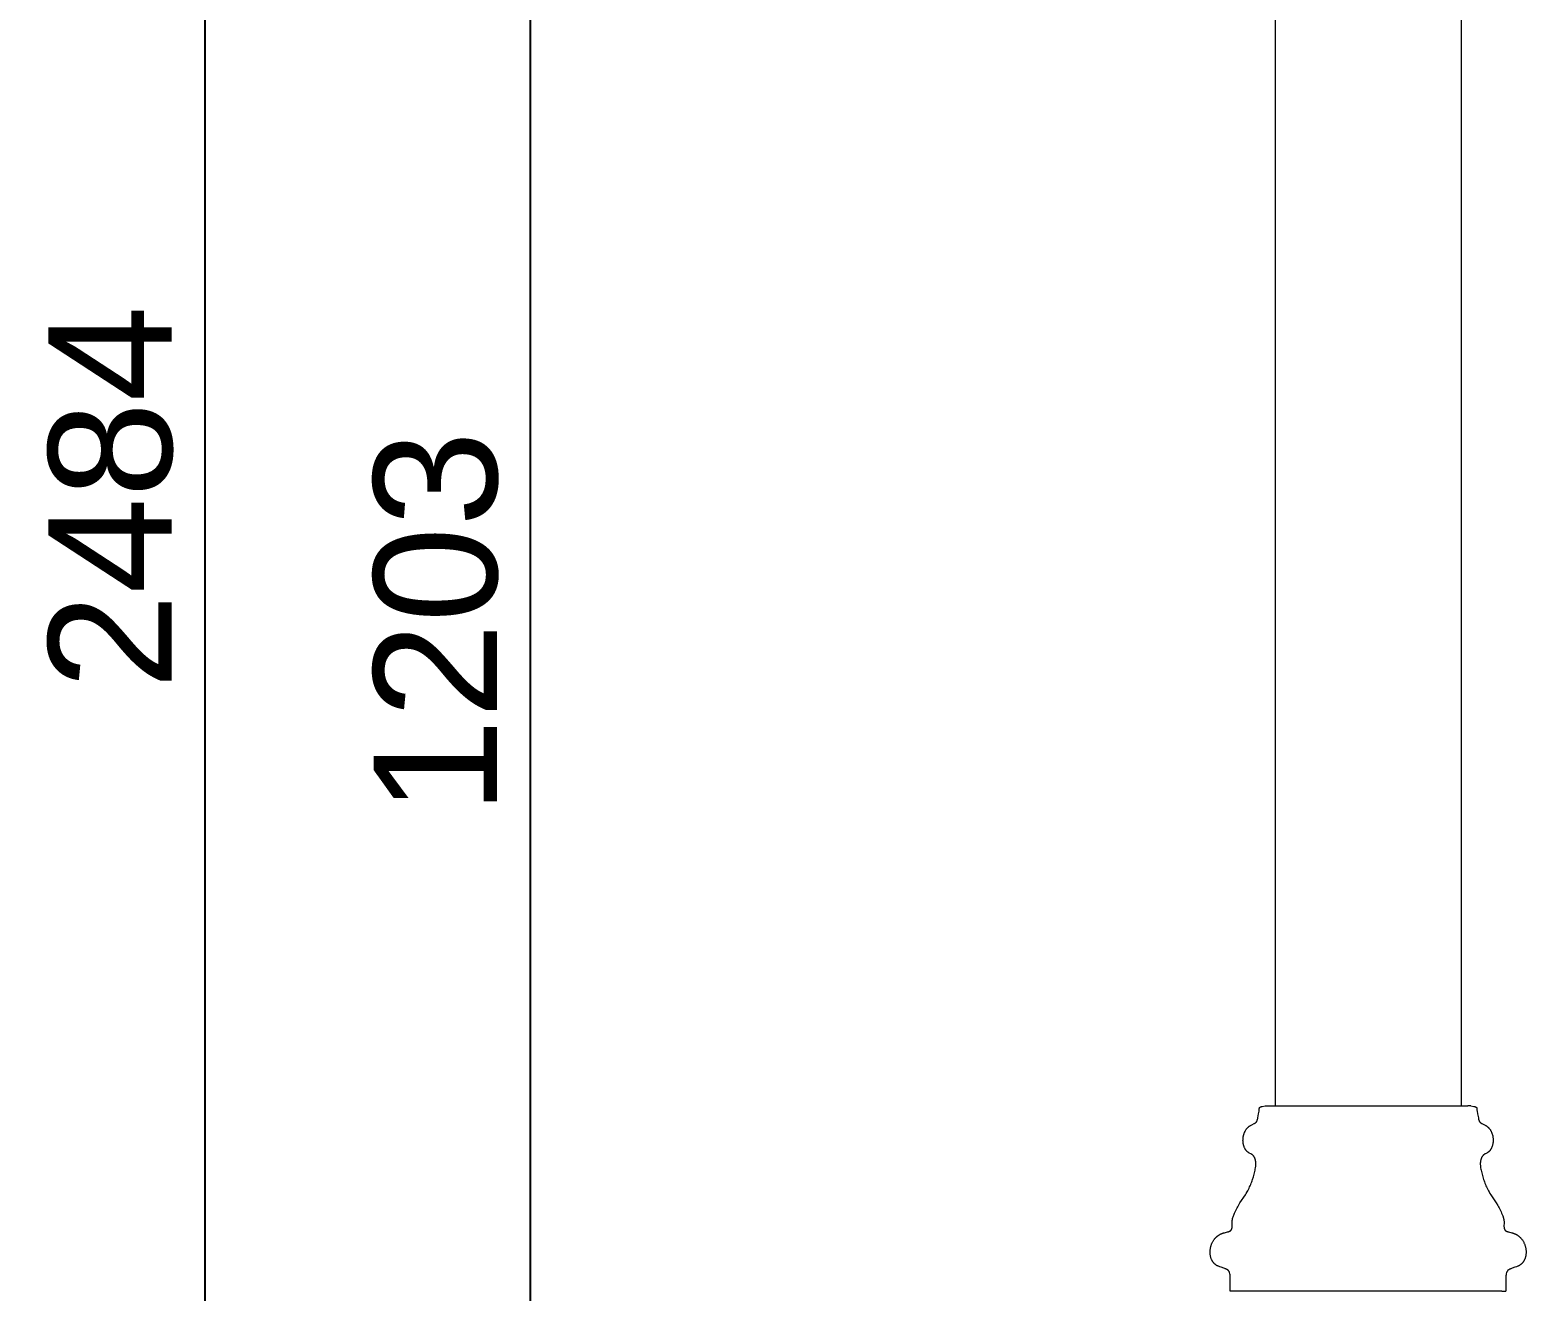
# Model space of a CAD drawing. Header units: millimetres. Extents: x -124 to 15640, y 659 to 4121.
# Drawn here: x 11228.4 to 11713, y 2621.6 to 3030.1 of the extents above; entities that cross this region are included whole.
import ezdxf

# ---------------------------------------------------------------- set-up
doc = ezdxf.new("R2010")
doc.units = ezdxf.units.MM
doc.layers.add('ZANO_R', color=7, linetype='Continuous', lineweight=0)
doc.styles.add('Arial', font='arial.ttf')
doc.styles.get("Standard").update_dxf_attribs({"font": 'ARIALUNI.TTF'})
doc.dimstyles.new('pl i ang', dxfattribs={"dimtxt": 50, "dimasz": 50, "dimexe": 1.25, "dimexo": 0.625, "dimgap": 10, "dimtad": 1, "dimtoh": 1, "dimtxsty": 'Standard', "dimcen": 2.5, "dimclrd": 1, "dimclre": 1, "dimclrt": 1, "dimadec": 0, "dimazin": 0, "dimtfac": 1, "dimtmove": 0, "dimatfit": 3, "dimfxl": 1, "dimarcsym": 1})

# ---------------------------------------------------------------- blocks, each defined once
blk = doc.blocks.new('*D486')
at = {"layer": 'ZANO_R', "color": 1, "lineweight": -2}
for p, q in [((11648.34, 4120.6), (11275.05, 4120.6)), ((11285.05, 4080.6), (11285.05, 1676.6)), ((11613.8, 1636.6), (11275.05, 1636.6))]:
    blk.add_line(p, q, dxfattribs=at)
at = {"layer": 'ZANO_R', "color": 1}
for points in [[(11291.72, 4080.6), (11278.38, 4080.6), (11285.05, 4120.6)], [(11278.38, 1676.6), (11291.72, 1676.6), (11285.05, 1636.6)]]:
    blk.add_solid(points, dxfattribs=at)
at = {"layer": 'ZANO_R', "color": 1, "insert": (11254.63, 2878.6), "char_height": 40, "attachment_point": 5, "rotation": 90, "style": 'Arial'}
blk.add_mtext('2484', dxfattribs=at)
blk = doc.blocks.new('*D492')
at = {"layer": 'ZANO_R', "color": 1, "lineweight": -2}
for p, q in [((11451.85, 3439.6), (11380.41, 3439.6)), ((11390.41, 3399.6), (11390.41, 2276.6)), ((11605.4, 2236.6), (11380.41, 2236.6))]:
    blk.add_line(p, q, dxfattribs=at)
at = {"layer": 'ZANO_R', "color": 1}
for points in [[(11397.07, 3399.6), (11383.74, 3399.6), (11390.41, 3439.6)], [(11383.74, 2276.6), (11397.07, 2276.6), (11390.41, 2236.6)]]:
    blk.add_solid(points, dxfattribs=at)
at = {"layer": 'ZANO_R', "color": 1, "insert": (11359.97, 2838.1), "char_height": 40, "attachment_point": 5, "rotation": 90, "style": 'Arial'}
blk.add_mtext('1203', dxfattribs=at)

msp = doc.modelspace()

# ---------------------------------------------------------------- linework, layer by layer
at = {"layer": 'ZANO_R'}
for p, q in [((11631.7, 3378.6), (11631.7, 2681.6)), ((11692, 3378.6), (11692, 2681.6)), ((11626.55, 2680.02), (11626.57, 2680.2)), ((11626.57, 2680.2), (11626.59, 2680.41)), ((11626.59, 2680.41), (11626.62, 2680.74)), ((11626.62, 2680.74), (11626.63, 2680.79)), ((11626.63, 2680.82), (11626.64, 2680.85)), ((11626.63, 2680.79), (11626.63, 2680.82)), ((11626.64, 2680.87), (11626.65, 2680.89)), ((11626.64, 2680.86), (11626.64, 2680.87)), ((11626.64, 2680.85), (11626.64, 2680.86)), ((11626.65, 2680.91), (11626.66, 2680.93)), ((11626.65, 2680.9), (11626.65, 2680.91)), ((11626.65, 2680.89), (11626.65, 2680.9)), ((11626.66, 2680.94), (11626.67, 2680.95)), ((11626.66, 2680.93), (11626.66, 2680.94)), ((11626.67, 2680.97), (11626.68, 2680.98)), ((11626.67, 2680.95), (11626.67, 2680.97)), ((11626.68, 2680.99), (11626.69, 2681.01)), ((11626.68, 2680.98), (11626.68, 2680.99)), ((11626.69, 2681.01), (11626.7, 2681.02)), ((11626.7, 2681.03), (11626.71, 2681.04)), ((11626.7, 2681.02), (11626.7, 2681.03)), ((11626.7, 2681.02), (11626.7, 2681.02)), ((11626.71, 2681.04), (11626.72, 2681.05)), ((11626.71, 2681.04), (11626.71, 2681.04)), ((11626.72, 2681.05), (11626.73, 2681.06)), ((11626.72, 2681.05), (11626.72, 2681.05)), ((11626.73, 2681.06), (11626.73, 2681.07)), ((11626.73, 2681.07), (11626.74, 2681.07)), ((11626.74, 2681.07), (11626.74, 2681.08)), ((11626.74, 2681.08), (11626.75, 2681.08)), ((11626.75, 2681.09), (11626.76, 2681.1)), ((11626.75, 2681.08), (11626.75, 2681.09)), ((11626.76, 2681.1), (11626.77, 2681.11)), ((11626.76, 2681.1), (11626.76, 2681.1)), ((11626.77, 2681.11), (11626.78, 2681.12)), ((11626.78, 2681.12), (11626.79, 2681.13)), ((11626.79, 2681.13), (11626.8, 2681.13)), ((11626.8, 2681.13), (11626.81, 2681.14)), ((11626.81, 2681.14), (11626.82, 2681.15)), ((11626.82, 2681.15), (11626.83, 2681.16)), ((11626.83, 2681.16), (11626.84, 2681.16)), ((11626.84, 2681.16), (11626.85, 2681.17)), ((11626.85, 2681.17), (11626.86, 2681.18)), ((11626.86, 2681.18), (11626.88, 2681.19)), ((11626.88, 2681.19), (11626.91, 2681.2)), ((11626.91, 2681.2), (11626.93, 2681.22)), ((11626.93, 2681.22), (11626.96, 2681.23)), ((11626.96, 2681.23), (11626.98, 2681.24)), ((11626.98, 2681.24), (11627.01, 2681.25)), ((11627.01, 2681.25), (11627.04, 2681.26)), ((11627.04, 2681.26), (11627.1, 2681.29)), ((11627.1, 2681.29), (11627.15, 2681.31)), ((11627.15, 2681.31), (11627.21, 2681.32)), ((11627.21, 2681.32), (11627.27, 2681.34)), ((11627.27, 2681.34), (11627.38, 2681.37)), ((11627.38, 2681.37), (11627.58, 2681.42)), ((11627.58, 2681.42), (11628.52, 2681.6)), ((11628.52, 2681.6), (11628.52, 2681.6)), ((11628.52, 2681.6), (11628.52, 2681.6)), ((11628.52, 2681.6), (11628.53, 2681.6)), ((11628.53, 2681.6), (11628.59, 2681.6)), ((11628.59, 2681.6), (11628.83, 2681.6)), ((11628.83, 2681.6), (11629.99, 2681.6)), ((11629.99, 2681.6), (11635.69, 2681.6)), ((11635.69, 2681.6), (11660.72, 2681.6)), ((11660.72, 2681.6), (11694.19, 2681.6)), ((11694.92, 2681.6), (11694.19, 2681.6)), ((11695.12, 2681.6), (11694.92, 2681.6)), ((11695.17, 2681.6), (11695.12, 2681.6)), ((11695.17, 2681.6), (11695.18, 2681.6)), ((11695.18, 2681.6), (11695.17, 2681.6)), ((11695.17, 2681.6), (11695.17, 2681.6)), ((11695.18, 2681.6), (11696.12, 2681.42)), ((11695.18, 2681.6), (11695.18, 2681.6)), ((11695.18, 2681.6), (11695.18, 2681.6)), ((11695.18, 2681.6), (11695.18, 2681.6)), ((11696.12, 2681.42), (11696.31, 2681.37)), ((11696.31, 2681.37), (11696.43, 2681.34)), ((11696.43, 2681.34), (11696.49, 2681.32)), ((11696.49, 2681.32), (11696.54, 2681.31)), ((11696.54, 2681.31), (11696.6, 2681.29)), ((11696.6, 2681.29), (11696.66, 2681.26)), ((11696.66, 2681.26), (11696.69, 2681.25)), ((11696.69, 2681.25), (11696.71, 2681.24)), ((11696.71, 2681.24), (11696.74, 2681.23)), ((11696.74, 2681.23), (11696.77, 2681.22)), ((11696.77, 2681.22), (11696.79, 2681.2)), ((11696.79, 2681.2), (11696.82, 2681.19)), ((11696.82, 2681.19), (11696.84, 2681.18)), ((11696.84, 2681.18), (11696.85, 2681.17)), ((11696.85, 2681.17), (11696.86, 2681.16)), ((11696.86, 2681.16), (11696.87, 2681.16)), ((11696.87, 2681.16), (11696.88, 2681.15)), ((11696.88, 2681.15), (11696.89, 2681.14)), ((11696.89, 2681.14), (11696.9, 2681.13)), ((11696.9, 2681.13), (11696.91, 2681.13)), ((11696.91, 2681.13), (11696.92, 2681.12)), ((11696.92, 2681.12), (11696.93, 2681.11)), ((11696.93, 2681.11), (11696.94, 2681.1)), ((11696.94, 2681.1), (11696.94, 2681.1)), ((11696.94, 2681.1), (11696.95, 2681.09)), ((11696.95, 2681.09), (11696.95, 2681.08)), ((11696.95, 2681.08), (11696.96, 2681.08)), ((11696.96, 2681.08), (11696.96, 2681.07)), ((11696.96, 2681.07), (11696.97, 2681.07)), ((11696.97, 2681.07), (11696.97, 2681.06)), ((11696.97, 2681.06), (11696.98, 2681.05)), ((11696.98, 2681.05), (11696.98, 2681.05)), ((11696.98, 2681.05), (11696.99, 2681.04)), ((11696.99, 2681.04), (11696.99, 2681.04)), ((11696.99, 2681.04), (11696.99, 2681.03)), ((11696.99, 2681.03), (11697, 2681.02)), ((11697, 2681.02), (11697, 2681.02)), ((11697, 2681.02), (11697.01, 2681.01)), ((11697.01, 2681.01), (11697.01, 2680.99)), ((11697.01, 2680.99), (11697.02, 2680.98)), ((11697.02, 2680.98), (11697.03, 2680.97)), ((11697.03, 2680.97), (11697.03, 2680.95)), ((11697.03, 2680.95), (11697.04, 2680.94)), ((11697.04, 2680.94), (11697.04, 2680.93)), ((11697.04, 2680.93), (11697.05, 2680.91)), ((11697.05, 2680.91), (11697.05, 2680.9)), ((11697.05, 2680.9), (11697.05, 2680.89)), ((11697.05, 2680.89), (11697.06, 2680.87)), ((11697.06, 2680.87), (11697.06, 2680.86)), ((11697.06, 2680.86), (11697.06, 2680.85)), ((11697.06, 2680.85), (11697.07, 2680.82)), ((11697.07, 2680.82), (11697.07, 2680.79)), ((11697.07, 2680.79), (11697.08, 2680.74)), ((11697.08, 2680.74), (11697.1, 2680.41)), ((11697.1, 2680.41), (11697.13, 2680.2)), ((11697.13, 2680.2), (11697.15, 2680.02)), ((11623.79, 2675.25), (11623.97, 2675.36)), ((11623.97, 2675.36), (11624.16, 2675.45)), ((11624.16, 2675.45), (11625, 2675.87)), ((11625, 2675.87), (11625.08, 2675.92)), ((11625.08, 2675.92), (11625.16, 2675.96)), ((11625.16, 2675.96), (11625.24, 2676.01)), ((11625.24, 2676.01), (11625.31, 2676.05)), ((11625.31, 2676.05), (11625.35, 2676.08)), ((11625.35, 2676.08), (11625.39, 2676.11)), ((11625.39, 2676.11), (11625.43, 2676.14)), ((11625.43, 2676.14), (11625.47, 2676.17)), ((11625.47, 2676.17), (11625.5, 2676.2)), ((11625.5, 2676.2), (11625.54, 2676.23)), ((11625.54, 2676.23), (11625.57, 2676.26)), ((11625.57, 2676.26), (11625.6, 2676.29)), ((11625.6, 2676.29), (11625.62, 2676.31)), ((11625.62, 2676.31), (11625.63, 2676.33)), ((11625.63, 2676.33), (11625.65, 2676.35)), ((11625.65, 2676.35), (11625.66, 2676.36)), ((11625.66, 2676.36), (11625.68, 2676.38)), ((11625.68, 2676.38), (11625.69, 2676.4)), ((11625.69, 2676.4), (11625.7, 2676.42)), ((11625.7, 2676.42), (11625.72, 2676.44)), ((11625.72, 2676.44), (11625.73, 2676.46)), ((11625.73, 2676.46), (11625.74, 2676.48)), ((11625.74, 2676.48), (11625.77, 2676.52)), ((11625.77, 2676.52), (11625.79, 2676.56)), ((11625.79, 2676.56), (11625.82, 2676.6)), ((11625.82, 2676.6), (11625.83, 2676.64)), ((11625.83, 2676.64), (11625.85, 2676.68)), ((11625.85, 2676.68), (11625.87, 2676.71)), ((11625.87, 2676.71), (11625.89, 2676.75)), ((11625.89, 2676.75), (11625.9, 2676.79)), ((11625.9, 2676.79), (11625.92, 2676.83)), ((11625.92, 2676.83), (11625.95, 2676.92)), ((11625.95, 2676.92), (11625.97, 2677.01)), ((11625.97, 2677.01), (11626, 2677.1)), ((11626, 2677.1), (11626.02, 2677.19)), ((11626.02, 2677.19), (11626.05, 2677.28)), ((11626.05, 2677.28), (11626.09, 2677.47)), ((11626.09, 2677.47), (11626.13, 2677.66)), ((11626.13, 2677.66), (11626.35, 2679)), ((11626.35, 2679), (11626.52, 2679.87)), ((11626.52, 2679.87), (11626.55, 2680.02)), ((11697.15, 2680.02), (11697.18, 2679.87)), ((11697.18, 2679.87), (11697.34, 2679)), ((11697.34, 2679), (11697.57, 2677.66)), ((11697.57, 2677.66), (11697.61, 2677.47)), ((11697.61, 2677.47), (11697.65, 2677.28)), ((11697.65, 2677.28), (11697.67, 2677.19)), ((11697.67, 2677.19), (11697.7, 2677.1)), ((11697.7, 2677.1), (11697.72, 2677.01)), ((11697.72, 2677.01), (11697.75, 2676.92)), ((11697.75, 2676.92), (11697.78, 2676.83)), ((11697.78, 2676.83), (11697.8, 2676.79)), ((11697.8, 2676.79), (11697.81, 2676.75)), ((11697.81, 2676.75), (11697.83, 2676.71)), ((11697.83, 2676.71), (11697.85, 2676.68)), ((11697.85, 2676.68), (11697.86, 2676.64)), ((11697.86, 2676.64), (11697.88, 2676.6)), ((11697.88, 2676.6), (11697.9, 2676.56)), ((11697.9, 2676.56), (11697.93, 2676.52)), ((11697.93, 2676.52), (11697.95, 2676.48)), ((11697.95, 2676.48), (11697.97, 2676.46)), ((11697.97, 2676.46), (11697.98, 2676.44)), ((11697.98, 2676.44), (11697.99, 2676.42)), ((11697.99, 2676.42), (11698.01, 2676.4)), ((11698.01, 2676.4), (11698.02, 2676.38)), ((11698.02, 2676.38), (11698.04, 2676.36)), ((11698.04, 2676.36), (11698.05, 2676.35)), ((11698.05, 2676.35), (11698.07, 2676.33)), ((11698.07, 2676.33), (11698.08, 2676.31)), ((11698.08, 2676.31), (11698.1, 2676.29)), ((11698.1, 2676.29), (11698.13, 2676.26)), ((11698.13, 2676.26), (11698.16, 2676.23)), ((11698.16, 2676.23), (11698.2, 2676.2)), ((11698.2, 2676.2), (11698.23, 2676.17)), ((11698.23, 2676.17), (11698.27, 2676.14)), ((11698.27, 2676.14), (11698.31, 2676.11)), ((11698.31, 2676.11), (11698.35, 2676.08)), ((11698.35, 2676.08), (11698.39, 2676.05)), ((11698.39, 2676.05), (11698.46, 2676.01)), ((11698.46, 2676.01), (11698.54, 2675.96)), ((11698.54, 2675.96), (11698.62, 2675.92)), ((11698.62, 2675.92), (11698.7, 2675.87)), ((11698.7, 2675.87), (11699.54, 2675.45)), ((11699.54, 2675.45), (11699.73, 2675.36)), ((11699.73, 2675.36), (11699.91, 2675.25)), ((11621.33, 2670.53), (11621.34, 2670.69)), ((11621.33, 2670.38), (11621.33, 2670.53)), ((11621.34, 2670.85), (11621.35, 2671)), ((11621.34, 2670.69), (11621.34, 2670.85)), ((11621.35, 2671), (11621.37, 2671.16)), ((11621.37, 2671.16), (11621.39, 2671.32)), ((11621.39, 2671.32), (11621.41, 2671.47)), ((11621.41, 2671.47), (11621.43, 2671.63)), ((11621.43, 2671.63), (11621.46, 2671.78)), ((11621.46, 2671.78), (11621.49, 2671.94)), ((11621.49, 2671.94), (11621.53, 2672.09)), ((11621.53, 2672.09), (11621.57, 2672.24)), ((11621.57, 2672.24), (11621.61, 2672.39)), ((11621.61, 2672.39), (11621.66, 2672.54)), ((11621.66, 2672.54), (11621.71, 2672.69)), ((11621.71, 2672.69), (11621.76, 2672.83)), ((11621.76, 2672.83), (11621.82, 2672.98)), ((11621.82, 2672.98), (11621.88, 2673.12)), ((11621.88, 2673.12), (11621.94, 2673.26)), ((11621.94, 2673.26), (11622.01, 2673.39)), ((11622.01, 2673.39), (11622.09, 2673.53)), ((11622.09, 2673.53), (11622.16, 2673.66)), ((11622.16, 2673.66), (11622.24, 2673.79)), ((11622.24, 2673.79), (11622.32, 2673.91)), ((11622.32, 2673.91), (11622.41, 2674.04)), ((11622.41, 2674.04), (11622.5, 2674.16)), ((11622.5, 2674.16), (11622.6, 2674.27)), ((11622.6, 2674.27), (11622.69, 2674.39)), ((11622.69, 2674.39), (11622.74, 2674.44)), ((11622.74, 2674.44), (11622.8, 2674.5)), ((11622.8, 2674.5), (11622.85, 2674.55)), ((11622.85, 2674.55), (11622.9, 2674.6)), ((11622.9, 2674.6), (11622.96, 2674.65)), ((11622.96, 2674.65), (11623.01, 2674.7)), ((11623.01, 2674.7), (11623.07, 2674.75)), ((11623.07, 2674.75), (11623.12, 2674.8)), ((11623.12, 2674.8), (11623.18, 2674.85)), ((11623.18, 2674.85), (11623.24, 2674.89)), ((11623.24, 2674.89), (11623.33, 2674.96)), ((11623.33, 2674.96), (11623.42, 2675.02)), ((11623.42, 2675.02), (11623.51, 2675.08)), ((11623.51, 2675.08), (11623.6, 2675.14)), ((11623.6, 2675.14), (11623.69, 2675.2)), ((11623.69, 2675.2), (11623.79, 2675.25)), ((11699.91, 2675.25), (11700.01, 2675.2)), ((11700.01, 2675.2), (11700.1, 2675.14)), ((11700.1, 2675.14), (11700.19, 2675.08)), ((11700.19, 2675.08), (11700.28, 2675.02)), ((11700.28, 2675.02), (11700.37, 2674.96)), ((11700.37, 2674.96), (11700.46, 2674.89)), ((11700.46, 2674.89), (11700.52, 2674.85)), ((11700.52, 2674.85), (11700.57, 2674.8)), ((11700.57, 2674.8), (11700.63, 2674.75)), ((11700.63, 2674.75), (11700.69, 2674.7)), ((11700.69, 2674.7), (11700.74, 2674.65)), ((11700.74, 2674.65), (11700.8, 2674.6)), ((11700.8, 2674.6), (11700.85, 2674.55)), ((11700.85, 2674.55), (11700.9, 2674.5)), ((11700.9, 2674.5), (11700.95, 2674.44)), ((11700.95, 2674.44), (11701, 2674.39)), ((11701, 2674.39), (11701.1, 2674.27)), ((11701.1, 2674.27), (11701.2, 2674.16)), ((11701.2, 2674.16), (11701.29, 2674.04)), ((11701.29, 2674.04), (11701.37, 2673.91)), ((11701.37, 2673.91), (11701.46, 2673.79)), ((11701.46, 2673.79), (11701.54, 2673.66)), ((11701.54, 2673.66), (11701.61, 2673.53)), ((11701.61, 2673.53), (11701.68, 2673.39)), ((11701.68, 2673.39), (11701.75, 2673.26)), ((11701.75, 2673.26), (11701.82, 2673.12)), ((11701.82, 2673.12), (11701.88, 2672.98)), ((11701.88, 2672.98), (11701.94, 2672.83)), ((11701.94, 2672.83), (11701.99, 2672.69)), ((11701.99, 2672.69), (11702.04, 2672.54)), ((11702.04, 2672.54), (11702.09, 2672.39)), ((11702.09, 2672.39), (11702.13, 2672.24)), ((11702.13, 2672.24), (11702.17, 2672.09)), ((11702.17, 2672.09), (11702.21, 2671.94)), ((11702.21, 2671.94), (11702.24, 2671.78)), ((11702.24, 2671.78), (11702.27, 2671.63)), ((11702.27, 2671.63), (11702.29, 2671.47)), ((11702.29, 2671.47), (11702.31, 2671.32)), ((11702.31, 2671.32), (11702.33, 2671.16)), ((11702.33, 2671.16), (11702.34, 2671)), ((11702.34, 2671), (11702.35, 2670.85)), ((11702.35, 2670.85), (11702.36, 2670.69)), ((11702.36, 2670.69), (11702.36, 2670.53)), ((11702.36, 2670.53), (11702.36, 2670.38)), ((11621.34, 2670.22), (11621.33, 2670.38)), ((11621.34, 2670.07), (11621.34, 2670.22)), ((11621.36, 2669.91), (11621.34, 2670.07)), ((11621.37, 2669.76), (11621.36, 2669.91)), ((11621.39, 2669.61), (11621.37, 2669.76)), ((11621.41, 2669.45), (11621.39, 2669.61)), ((11621.43, 2669.3), (11621.41, 2669.45)), ((11621.46, 2669.16), (11621.43, 2669.3)), ((11621.49, 2669.01), (11621.46, 2669.16)), ((11621.53, 2668.86), (11621.49, 2669.01)), ((11621.57, 2668.72), (11621.53, 2668.86)), ((11621.61, 2668.58), (11621.57, 2668.72)), ((11621.66, 2668.44), (11621.61, 2668.58)), ((11621.71, 2668.3), (11621.66, 2668.44)), ((11621.76, 2668.17), (11621.71, 2668.3)), ((11621.82, 2668.04), (11621.76, 2668.17)), ((11621.88, 2667.91), (11621.82, 2668.04)), ((11621.94, 2667.78), (11621.88, 2667.91)), ((11622.01, 2667.66), (11621.94, 2667.78)), ((11622.08, 2667.54), (11622.01, 2667.66)), ((11622.15, 2667.43), (11622.08, 2667.54)), ((11622.19, 2667.37), (11622.15, 2667.43)), ((11622.23, 2667.31), (11622.19, 2667.37)), ((11622.27, 2667.26), (11622.23, 2667.31)), ((11622.31, 2667.2), (11622.27, 2667.26)), ((11622.35, 2667.15), (11622.31, 2667.2)), ((11622.39, 2667.1), (11622.35, 2667.15)), ((11622.44, 2667.05), (11622.39, 2667.1)), ((11622.48, 2667), (11622.44, 2667.05)), ((11622.52, 2666.95), (11622.48, 2667)), ((11622.57, 2666.9), (11622.52, 2666.95)), ((11622.62, 2666.85), (11622.57, 2666.9)), ((11622.66, 2666.81), (11622.62, 2666.85)), ((11622.71, 2666.76), (11622.66, 2666.81)), ((11622.76, 2666.72), (11622.71, 2666.76)), ((11622.81, 2666.68), (11622.76, 2666.72)), ((11622.86, 2666.64), (11622.81, 2666.68)), ((11622.92, 2666.6), (11622.86, 2666.64)), ((11622.97, 2666.56), (11622.92, 2666.6)), ((11623.02, 2666.52), (11622.97, 2666.56)), ((11623.08, 2666.48), (11623.02, 2666.52)), ((11623.15, 2666.44), (11623.08, 2666.48)), ((11623.22, 2666.39), (11623.15, 2666.44)), ((11623.3, 2666.35), (11623.22, 2666.39)), ((11623.37, 2666.31), (11623.3, 2666.35)), ((11623.83, 2666.08), (11623.37, 2666.31)), ((11623.98, 2666), (11623.83, 2666.08)), ((11624.05, 2665.95), (11623.98, 2666)), ((11624.12, 2665.91), (11624.05, 2665.95)), ((11624.19, 2665.87), (11624.12, 2665.91)), ((11624.26, 2665.82), (11624.19, 2665.87)), ((11624.29, 2665.8), (11624.26, 2665.82)), ((11624.33, 2665.77), (11624.29, 2665.8)), ((11624.39, 2665.73), (11624.33, 2665.77)), ((11624.45, 2665.68), (11624.39, 2665.73)), ((11624.5, 2665.62), (11624.45, 2665.68)), ((11624.56, 2665.57), (11624.5, 2665.62)), ((11699.19, 2665.62), (11699.14, 2665.57)), ((11699.25, 2665.68), (11699.19, 2665.62)), ((11699.31, 2665.73), (11699.25, 2665.68)), ((11699.37, 2665.77), (11699.31, 2665.73)), ((11699.4, 2665.8), (11699.37, 2665.77)), ((11699.44, 2665.82), (11699.4, 2665.8)), ((11699.5, 2665.87), (11699.44, 2665.82)), ((11699.57, 2665.91), (11699.5, 2665.87)), ((11699.64, 2665.95), (11699.57, 2665.91)), ((11699.72, 2666), (11699.64, 2665.95)), ((11699.87, 2666.08), (11699.72, 2666)), ((11700.33, 2666.31), (11699.87, 2666.08)), ((11700.4, 2666.35), (11700.33, 2666.31)), ((11700.48, 2666.39), (11700.4, 2666.35)), ((11700.55, 2666.44), (11700.48, 2666.39)), ((11700.62, 2666.48), (11700.55, 2666.44)), ((11700.68, 2666.52), (11700.62, 2666.48)), ((11700.73, 2666.56), (11700.68, 2666.52)), ((11700.78, 2666.6), (11700.73, 2666.56)), ((11700.83, 2666.64), (11700.78, 2666.6)), ((11700.89, 2666.68), (11700.83, 2666.64)), ((11700.94, 2666.72), (11700.89, 2666.68)), ((11700.98, 2666.76), (11700.94, 2666.72)), ((11701.03, 2666.81), (11700.98, 2666.76)), ((11701.08, 2666.85), (11701.03, 2666.81)), ((11701.13, 2666.9), (11701.08, 2666.85)), ((11701.17, 2666.95), (11701.13, 2666.9)), ((11701.22, 2667), (11701.17, 2666.95)), ((11701.26, 2667.05), (11701.22, 2667)), ((11701.31, 2667.1), (11701.26, 2667.05)), ((11701.35, 2667.15), (11701.31, 2667.1)), ((11701.39, 2667.2), (11701.35, 2667.15)), ((11701.43, 2667.26), (11701.39, 2667.2)), ((11701.47, 2667.31), (11701.43, 2667.26)), ((11701.51, 2667.37), (11701.47, 2667.31)), ((11701.55, 2667.43), (11701.51, 2667.37)), ((11701.62, 2667.54), (11701.55, 2667.43)), ((11701.69, 2667.66), (11701.62, 2667.54)), ((11701.76, 2667.78), (11701.69, 2667.66)), ((11701.82, 2667.91), (11701.76, 2667.78)), ((11701.88, 2668.04), (11701.82, 2667.91)), ((11701.94, 2668.17), (11701.88, 2668.04)), ((11701.99, 2668.3), (11701.94, 2668.17)), ((11702.04, 2668.44), (11701.99, 2668.3)), ((11702.09, 2668.58), (11702.04, 2668.44)), ((11702.13, 2668.72), (11702.09, 2668.58)), ((11702.17, 2668.86), (11702.13, 2668.72)), ((11702.2, 2669.01), (11702.17, 2668.86)), ((11702.24, 2669.16), (11702.2, 2669.01)), ((11702.26, 2669.3), (11702.24, 2669.16)), ((11702.29, 2669.45), (11702.26, 2669.3)), ((11702.31, 2669.61), (11702.29, 2669.45)), ((11702.33, 2669.76), (11702.31, 2669.61)), ((11702.34, 2669.91), (11702.33, 2669.76)), ((11702.35, 2670.07), (11702.34, 2669.91)), ((11702.36, 2670.22), (11702.35, 2670.07)), ((11702.36, 2670.38), (11702.36, 2670.22)), ((11624.61, 2665.51), (11624.56, 2665.57)), ((11624.67, 2665.46), (11624.61, 2665.51)), ((11624.72, 2665.4), (11624.67, 2665.46)), ((11624.76, 2665.34), (11624.72, 2665.4)), ((11624.81, 2665.28), (11624.76, 2665.34)), ((11624.86, 2665.21), (11624.81, 2665.28)), ((11624.9, 2665.15), (11624.86, 2665.21)), ((11624.94, 2665.08), (11624.9, 2665.15)), ((11624.98, 2665.02), (11624.94, 2665.08)), ((11625.02, 2664.95), (11624.98, 2665.02)), ((11625.05, 2664.88), (11625.02, 2664.95)), ((11625.09, 2664.81), (11625.05, 2664.88)), ((11625.12, 2664.74), (11625.09, 2664.81)), ((11625.15, 2664.66), (11625.12, 2664.74)), ((11625.18, 2664.59), (11625.15, 2664.66)), ((11625.21, 2664.52), (11625.18, 2664.59)), ((11625.24, 2664.44), (11625.21, 2664.52)), ((11625.23, 2660.73), (11625.32, 2661.13)), ((11625.27, 2664.37), (11625.24, 2664.44)), ((11625.29, 2664.29), (11625.27, 2664.37)), ((11625.31, 2664.21), (11625.29, 2664.29)), ((11625.33, 2664.14), (11625.31, 2664.21)), ((11625.32, 2661.13), (11625.39, 2661.55)), ((11625.35, 2664.06), (11625.33, 2664.14)), ((11625.37, 2663.98), (11625.35, 2664.06)), ((11625.4, 2663.82), (11625.37, 2663.98)), ((11625.39, 2661.55), (11625.42, 2661.75)), ((11625.43, 2663.67), (11625.4, 2663.82)), ((11625.42, 2661.75), (11625.44, 2661.96)), ((11625.45, 2663.56), (11625.43, 2663.67)), ((11625.44, 2661.96), (11625.47, 2662.17)), ((11625.46, 2663.45), (11625.45, 2663.56)), ((11625.47, 2663.35), (11625.46, 2663.45)), ((11625.48, 2663.24), (11625.47, 2663.35)), ((11625.47, 2662.17), (11625.48, 2662.39)), ((11625.49, 2663.13), (11625.48, 2663.24)), ((11625.48, 2662.39), (11625.49, 2662.6)), ((11625.49, 2663.03), (11625.49, 2663.13)), ((11625.5, 2662.81), (11625.49, 2663.03)), ((11625.49, 2662.6), (11625.5, 2662.81)), ((11698.21, 2663.03), (11698.2, 2662.81)), ((11698.2, 2662.81), (11698.21, 2662.6)), ((11698.22, 2663.24), (11698.21, 2663.13)), ((11698.21, 2663.13), (11698.21, 2663.03)), ((11698.21, 2662.6), (11698.22, 2662.39)), ((11698.23, 2663.35), (11698.22, 2663.24)), ((11698.22, 2662.39), (11698.23, 2662.17)), ((11698.24, 2663.45), (11698.23, 2663.35)), ((11698.23, 2662.17), (11698.25, 2661.96)), ((11698.25, 2663.56), (11698.24, 2663.45)), ((11698.27, 2663.67), (11698.25, 2663.56)), ((11698.25, 2661.96), (11698.28, 2661.75)), ((11698.29, 2663.82), (11698.27, 2663.67)), ((11698.28, 2661.75), (11698.31, 2661.55)), ((11698.33, 2663.98), (11698.29, 2663.82)), ((11698.31, 2661.55), (11698.38, 2661.13)), ((11698.35, 2664.06), (11698.33, 2663.98)), ((11698.36, 2664.14), (11698.35, 2664.06)), ((11698.39, 2664.21), (11698.36, 2664.14)), ((11698.38, 2661.13), (11698.46, 2660.73)), ((11698.41, 2664.29), (11698.39, 2664.21)), ((11698.43, 2664.37), (11698.41, 2664.29)), ((11698.46, 2664.44), (11698.43, 2664.37)), ((11698.49, 2664.52), (11698.46, 2664.44)), ((11698.51, 2664.59), (11698.49, 2664.52)), ((11698.54, 2664.66), (11698.51, 2664.59)), ((11698.58, 2664.74), (11698.54, 2664.66)), ((11698.61, 2664.81), (11698.58, 2664.74)), ((11698.64, 2664.88), (11698.61, 2664.81)), ((11698.68, 2664.95), (11698.64, 2664.88)), ((11698.72, 2665.02), (11698.68, 2664.95)), ((11698.76, 2665.08), (11698.72, 2665.02)), ((11698.8, 2665.15), (11698.76, 2665.08)), ((11698.84, 2665.21), (11698.8, 2665.15)), ((11698.89, 2665.28), (11698.84, 2665.21)), ((11698.93, 2665.34), (11698.89, 2665.28)), ((11698.98, 2665.4), (11698.93, 2665.34)), ((11699.03, 2665.46), (11698.98, 2665.4)), ((11699.08, 2665.51), (11699.03, 2665.46)), ((11699.14, 2665.57), (11699.08, 2665.51)), ((11623.67, 2655.71), (11623.84, 2656.11)), ((11623.84, 2656.11), (11624, 2656.52)), ((11624, 2656.52), (11624.16, 2656.93)), ((11624.16, 2656.93), (11624.3, 2657.34)), ((11624.3, 2657.34), (11624.44, 2657.76)), ((11624.44, 2657.76), (11624.7, 2658.6)), ((11624.7, 2658.6), (11624.93, 2659.46)), ((11624.93, 2659.46), (11625.15, 2660.34)), ((11625.15, 2660.34), (11625.23, 2660.73)), ((11698.46, 2660.73), (11698.55, 2660.34)), ((11698.55, 2660.34), (11698.77, 2659.46)), ((11698.77, 2659.46), (11699, 2658.6)), ((11699, 2658.6), (11699.26, 2657.76)), ((11699.26, 2657.76), (11699.4, 2657.34)), ((11699.4, 2657.34), (11699.54, 2656.93)), ((11699.54, 2656.93), (11699.7, 2656.52)), ((11699.7, 2656.52), (11699.86, 2656.11)), ((11699.86, 2656.11), (11700.03, 2655.71)), ((11620.35, 2650.15), (11622.1, 2652.8)), ((11622.1, 2652.8), (11622.38, 2653.25)), ((11622.38, 2653.25), (11622.65, 2653.71)), ((11622.65, 2653.71), (11622.88, 2654.11)), ((11622.88, 2654.11), (11623.09, 2654.5)), ((11623.09, 2654.5), (11623.29, 2654.9)), ((11623.29, 2654.9), (11623.48, 2655.31)), ((11623.48, 2655.31), (11623.67, 2655.71)), ((11700.03, 2655.71), (11700.21, 2655.31)), ((11700.21, 2655.31), (11700.4, 2654.9)), ((11700.4, 2654.9), (11700.61, 2654.5)), ((11700.61, 2654.5), (11700.82, 2654.11)), ((11700.82, 2654.11), (11701.04, 2653.71)), ((11701.04, 2653.71), (11701.32, 2653.25)), ((11701.32, 2653.25), (11701.6, 2652.8)), ((11701.6, 2652.8), (11703.34, 2650.15)), ((11618.22, 2645.93), (11618.34, 2646.23)), ((11618.34, 2646.23), (11618.58, 2646.81)), ((11618.58, 2646.81), (11618.77, 2647.25)), ((11618.77, 2647.25), (11618.97, 2647.67)), ((11618.97, 2647.67), (11619.18, 2648.09)), ((11619.18, 2648.09), (11619.4, 2648.51)), ((11619.4, 2648.51), (11619.62, 2648.92)), ((11619.62, 2648.92), (11619.85, 2649.33)), ((11619.85, 2649.33), (11620.35, 2650.15)), ((11703.34, 2650.15), (11703.84, 2649.33)), ((11703.84, 2649.33), (11704.08, 2648.92)), ((11704.08, 2648.92), (11704.3, 2648.51)), ((11704.3, 2648.51), (11704.52, 2648.09)), ((11704.52, 2648.09), (11704.72, 2647.67)), ((11704.72, 2647.67), (11704.92, 2647.25)), ((11704.92, 2647.25), (11705.12, 2646.81)), ((11705.12, 2646.81), (11705.36, 2646.23)), ((11705.36, 2646.23), (11705.48, 2645.93)), ((11617.47, 2641.33), (11617.48, 2641.35)), ((11617.48, 2641.35), (11617.5, 2641.37)), ((11617.5, 2641.37), (11617.51, 2641.39)), ((11617.51, 2641.39), (11617.53, 2641.41)), ((11617.53, 2641.41), (11617.54, 2641.43)), ((11617.54, 2641.43), (11617.56, 2641.45)), ((11617.56, 2641.45), (11617.57, 2641.47)), ((11617.57, 2641.47), (11617.58, 2641.49)), ((11617.58, 2641.49), (11617.59, 2641.51)), ((11617.59, 2641.51), (11617.61, 2641.53)), ((11617.61, 2641.53), (11617.62, 2641.56)), ((11617.62, 2641.56), (11617.63, 2641.58)), ((11617.63, 2641.58), (11617.65, 2641.62)), ((11617.65, 2641.62), (11617.67, 2641.67)), ((11617.67, 2641.67), (11617.69, 2641.71)), ((11617.69, 2641.71), (11617.7, 2641.76)), ((11617.7, 2641.76), (11617.72, 2641.8)), ((11617.72, 2641.8), (11617.73, 2641.85)), ((11617.73, 2641.85), (11617.75, 2641.9)), ((11617.75, 2641.9), (11617.76, 2641.94)), ((11617.76, 2641.94), (11617.77, 2641.99)), ((11617.77, 2641.99), (11617.78, 2642.04)), ((11617.78, 2642.04), (11617.79, 2642.09)), ((11617.79, 2642.14), (11617.8, 2642.19)), ((11617.79, 2642.09), (11617.79, 2642.14)), ((11617.8, 2644.01), (11617.81, 2644.14)), ((11617.8, 2643.88), (11617.8, 2644.01)), ((11617.8, 2643.61), (11617.8, 2643.88)), ((11617.83, 2642.71), (11617.8, 2643.61)), ((11617.8, 2642.19), (11617.81, 2642.24)), ((11617.81, 2644.14), (11617.82, 2644.28)), ((11617.81, 2642.24), (11617.82, 2642.34)), ((11617.82, 2644.28), (11617.83, 2644.41)), ((11617.82, 2642.46), (11617.83, 2642.59)), ((11617.82, 2642.34), (11617.82, 2642.46)), ((11617.83, 2644.41), (11617.85, 2644.56)), ((11617.83, 2642.59), (11617.83, 2642.71)), ((11617.85, 2644.56), (11617.88, 2644.71)), ((11617.88, 2644.71), (11617.91, 2644.87)), ((11617.91, 2644.87), (11617.94, 2645.02)), ((11617.94, 2645.02), (11617.98, 2645.17)), ((11617.98, 2645.17), (11618.02, 2645.32)), ((11618.02, 2645.32), (11618.07, 2645.48)), ((11618.07, 2645.48), (11618.12, 2645.63)), ((11618.12, 2645.63), (11618.22, 2645.93)), ((11705.48, 2645.93), (11705.58, 2645.63)), ((11705.58, 2645.63), (11705.63, 2645.48)), ((11705.63, 2645.48), (11705.68, 2645.32)), ((11705.68, 2645.32), (11705.72, 2645.17)), ((11705.72, 2645.17), (11705.76, 2645.02)), ((11705.76, 2645.02), (11705.79, 2644.87)), ((11705.79, 2644.87), (11705.82, 2644.71)), ((11705.82, 2644.71), (11705.84, 2644.56)), ((11705.84, 2644.56), (11705.86, 2644.41)), ((11705.86, 2644.41), (11705.88, 2644.28)), ((11705.89, 2643.61), (11705.87, 2642.71)), ((11705.87, 2642.71), (11705.87, 2642.59)), ((11705.87, 2642.59), (11705.87, 2642.46)), ((11705.87, 2642.46), (11705.88, 2642.34)), ((11705.88, 2644.28), (11705.89, 2644.14)), ((11705.88, 2642.34), (11705.89, 2642.24)), ((11705.89, 2644.14), (11705.89, 2644.01)), ((11705.89, 2644.01), (11705.9, 2643.88)), ((11705.9, 2643.88), (11705.89, 2643.61)), ((11705.89, 2642.24), (11705.9, 2642.19)), ((11705.9, 2642.19), (11705.9, 2642.14)), ((11705.9, 2642.14), (11705.91, 2642.09)), ((11705.91, 2642.09), (11705.92, 2642.04)), ((11705.92, 2642.04), (11705.93, 2641.99)), ((11705.93, 2641.99), (11705.94, 2641.94)), ((11705.94, 2641.94), (11705.95, 2641.9)), ((11705.95, 2641.9), (11705.97, 2641.85)), ((11705.97, 2641.85), (11705.98, 2641.8)), ((11705.98, 2641.8), (11706, 2641.76)), ((11706, 2641.76), (11706.01, 2641.71)), ((11706.01, 2641.71), (11706.03, 2641.67)), ((11706.03, 2641.67), (11706.05, 2641.62)), ((11706.05, 2641.62), (11706.07, 2641.58)), ((11706.07, 2641.58), (11706.08, 2641.56)), ((11706.08, 2641.56), (11706.09, 2641.53)), ((11706.09, 2641.53), (11706.1, 2641.51)), ((11706.1, 2641.51), (11706.12, 2641.49)), ((11706.12, 2641.49), (11706.13, 2641.47)), ((11706.13, 2641.47), (11706.14, 2641.45)), ((11706.14, 2641.45), (11706.16, 2641.43)), ((11706.16, 2641.43), (11706.17, 2641.41)), ((11706.17, 2641.41), (11706.18, 2641.39)), ((11706.18, 2641.39), (11706.2, 2641.37)), ((11706.2, 2641.37), (11706.21, 2641.35)), ((11706.21, 2641.35), (11706.23, 2641.33)), ((11611.04, 2636.48), (11611.1, 2636.68)), ((11611.1, 2636.68), (11611.18, 2636.87)), ((11611.18, 2636.87), (11611.26, 2637.06)), ((11611.26, 2637.06), (11611.35, 2637.25)), ((11611.35, 2637.25), (11611.44, 2637.44)), ((11611.44, 2637.44), (11611.54, 2637.62)), ((11611.54, 2637.62), (11611.65, 2637.8)), ((11611.65, 2637.8), (11611.76, 2637.98)), ((11611.76, 2637.98), (11611.88, 2638.15)), ((11611.88, 2638.15), (11612, 2638.32)), ((11612, 2638.32), (11612.13, 2638.48)), ((11612.13, 2638.48), (11612.2, 2638.57)), ((11612.2, 2638.57), (11612.26, 2638.65)), ((11612.26, 2638.65), (11612.33, 2638.72)), ((11612.33, 2638.72), (11612.41, 2638.8)), ((11612.41, 2638.8), (11612.48, 2638.88)), ((11612.48, 2638.88), (11612.56, 2638.96)), ((11612.56, 2638.96), (11612.63, 2639.03)), ((11612.63, 2639.03), (11612.71, 2639.1)), ((11612.71, 2639.1), (11612.79, 2639.18)), ((11612.79, 2639.18), (11612.87, 2639.25)), ((11612.87, 2639.25), (11612.95, 2639.32)), ((11612.95, 2639.32), (11613.04, 2639.38)), ((11613.04, 2639.38), (11613.12, 2639.45)), ((11613.12, 2639.45), (11613.21, 2639.52)), ((11613.21, 2639.52), (11613.3, 2639.58)), ((11613.3, 2639.58), (11613.39, 2639.64)), ((11613.39, 2639.64), (11613.48, 2639.7)), ((11613.48, 2639.7), (11613.58, 2639.76)), ((11613.58, 2639.76), (11613.67, 2639.82)), ((11613.67, 2639.82), (11613.77, 2639.88)), ((11613.77, 2639.88), (11613.87, 2639.93)), ((11613.87, 2639.93), (11613.97, 2639.99)), ((11613.97, 2639.99), (11614.07, 2640.04)), ((11614.07, 2640.04), (11614.17, 2640.09)), ((11614.17, 2640.09), (11614.27, 2640.14)), ((11614.27, 2640.14), (11614.38, 2640.18)), ((11614.38, 2640.18), (11614.49, 2640.23)), ((11614.49, 2640.23), (11614.6, 2640.27)), ((11614.6, 2640.27), (11614.71, 2640.31)), ((11614.71, 2640.31), (11614.82, 2640.35)), ((11614.82, 2640.35), (11614.94, 2640.39)), ((11614.94, 2640.39), (11615.05, 2640.42)), ((11615.05, 2640.42), (11615.19, 2640.46)), ((11615.19, 2640.46), (11615.32, 2640.5)), ((11615.32, 2640.5), (11616.36, 2640.75)), ((11616.36, 2640.75), (11616.48, 2640.78)), ((11616.48, 2640.78), (11616.6, 2640.82)), ((11616.6, 2640.82), (11616.72, 2640.86)), ((11616.72, 2640.86), (11616.78, 2640.88)), ((11616.78, 2640.88), (11616.84, 2640.9)), ((11616.84, 2640.9), (11616.89, 2640.93)), ((11616.89, 2640.93), (11616.95, 2640.95)), ((11616.95, 2640.95), (11617, 2640.98)), ((11617, 2640.98), (11617.05, 2641)), ((11617.05, 2641), (11617.08, 2641.02)), ((11617.08, 2641.02), (11617.1, 2641.03)), ((11617.1, 2641.03), (11617.13, 2641.04)), ((11617.13, 2641.04), (11617.15, 2641.06)), ((11617.15, 2641.06), (11617.18, 2641.07)), ((11617.18, 2641.07), (11617.2, 2641.09)), ((11617.2, 2641.09), (11617.22, 2641.11)), ((11617.22, 2641.11), (11617.24, 2641.12)), ((11617.24, 2641.12), (11617.27, 2641.14)), ((11617.27, 2641.14), (11617.29, 2641.15)), ((11617.29, 2641.15), (11617.31, 2641.17)), ((11617.31, 2641.17), (11617.33, 2641.19)), ((11617.33, 2641.19), (11617.35, 2641.21)), ((11617.35, 2641.21), (11617.37, 2641.22)), ((11617.37, 2641.22), (11617.38, 2641.24)), ((11617.38, 2641.24), (11617.4, 2641.26)), ((11617.4, 2641.26), (11617.42, 2641.28)), ((11617.42, 2641.28), (11617.44, 2641.3)), ((11617.44, 2641.3), (11617.45, 2641.31)), ((11617.45, 2641.31), (11617.47, 2641.33)), ((11706.23, 2641.33), (11706.25, 2641.31)), ((11706.25, 2641.31), (11706.26, 2641.3)), ((11706.26, 2641.3), (11706.28, 2641.28)), ((11706.28, 2641.28), (11706.3, 2641.26)), ((11706.3, 2641.26), (11706.31, 2641.24)), ((11706.31, 2641.24), (11706.33, 2641.22)), ((11706.33, 2641.22), (11706.35, 2641.21)), ((11706.35, 2641.21), (11706.37, 2641.19)), ((11706.37, 2641.19), (11706.39, 2641.17)), ((11706.39, 2641.17), (11706.41, 2641.15)), ((11706.41, 2641.15), (11706.43, 2641.14)), ((11706.43, 2641.14), (11706.45, 2641.12)), ((11706.45, 2641.12), (11706.48, 2641.11)), ((11706.48, 2641.11), (11706.5, 2641.09)), ((11706.5, 2641.09), (11706.52, 2641.07)), ((11706.52, 2641.07), (11706.54, 2641.06)), ((11706.54, 2641.06), (11706.57, 2641.04)), ((11706.57, 2641.04), (11706.59, 2641.03)), ((11706.59, 2641.03), (11706.62, 2641.02)), ((11706.62, 2641.02), (11706.64, 2641)), ((11706.64, 2641), (11706.7, 2640.98)), ((11706.7, 2640.98), (11706.75, 2640.95)), ((11706.75, 2640.95), (11706.8, 2640.93)), ((11706.8, 2640.93), (11706.86, 2640.9)), ((11706.86, 2640.9), (11706.92, 2640.88)), ((11706.92, 2640.88), (11706.98, 2640.86)), ((11706.98, 2640.86), (11707.1, 2640.82)), ((11707.1, 2640.82), (11707.22, 2640.78)), ((11707.22, 2640.78), (11707.34, 2640.75)), ((11707.34, 2640.75), (11708.38, 2640.5)), ((11708.38, 2640.5), (11708.51, 2640.46)), ((11708.51, 2640.46), (11708.65, 2640.42)), ((11708.65, 2640.42), (11708.76, 2640.39)), ((11708.76, 2640.39), (11708.88, 2640.35)), ((11708.88, 2640.35), (11708.99, 2640.31)), ((11708.99, 2640.31), (11709.1, 2640.27)), ((11709.1, 2640.27), (11709.21, 2640.23)), ((11709.21, 2640.23), (11709.32, 2640.18)), ((11709.32, 2640.18), (11709.42, 2640.14)), ((11709.42, 2640.14), (11709.53, 2640.09)), ((11709.53, 2640.09), (11709.63, 2640.04)), ((11709.63, 2640.04), (11709.73, 2639.99)), ((11709.73, 2639.99), (11709.83, 2639.93)), ((11709.83, 2639.93), (11709.93, 2639.88)), ((11709.93, 2639.88), (11710.03, 2639.82)), ((11710.03, 2639.82), (11710.12, 2639.76)), ((11710.12, 2639.76), (11710.22, 2639.7)), ((11710.22, 2639.7), (11710.31, 2639.64)), ((11710.31, 2639.64), (11710.4, 2639.58)), ((11710.4, 2639.58), (11710.49, 2639.52)), ((11710.49, 2639.52), (11710.57, 2639.45)), ((11710.57, 2639.45), (11710.66, 2639.38)), ((11710.66, 2639.38), (11710.74, 2639.32)), ((11710.74, 2639.32), (11710.83, 2639.25)), ((11710.83, 2639.25), (11710.91, 2639.18)), ((11710.91, 2639.18), (11710.99, 2639.1)), ((11710.99, 2639.1), (11711.07, 2639.03)), ((11711.07, 2639.03), (11711.14, 2638.96)), ((11711.14, 2638.96), (11711.22, 2638.88)), ((11711.22, 2638.88), (11711.29, 2638.8)), ((11711.29, 2638.8), (11711.36, 2638.72)), ((11711.36, 2638.72), (11711.43, 2638.65)), ((11711.43, 2638.65), (11711.5, 2638.57)), ((11711.5, 2638.57), (11711.57, 2638.48)), ((11711.57, 2638.48), (11711.7, 2638.32)), ((11711.7, 2638.32), (11711.82, 2638.15)), ((11711.82, 2638.15), (11711.94, 2637.98)), ((11711.94, 2637.98), (11712.05, 2637.8)), ((11712.05, 2637.8), (11712.16, 2637.62)), ((11712.16, 2637.62), (11712.26, 2637.44)), ((11712.26, 2637.44), (11712.35, 2637.25)), ((11712.35, 2637.25), (11712.44, 2637.06)), ((11712.44, 2637.06), (11712.52, 2636.87)), ((11712.52, 2636.87), (11712.59, 2636.68)), ((11712.59, 2636.68), (11712.66, 2636.48)), ((11610.67, 2634.52), (11610.68, 2634.71)), ((11610.67, 2634.32), (11610.67, 2634.52)), ((11610.67, 2634.12), (11610.67, 2634.32)), ((11610.68, 2633.92), (11610.67, 2634.12)), ((11610.68, 2634.71), (11610.7, 2634.91)), ((11610.69, 2633.73), (11610.68, 2633.92)), ((11610.71, 2633.53), (11610.69, 2633.73)), ((11610.7, 2634.91), (11610.72, 2635.11)), ((11610.73, 2633.33), (11610.71, 2633.53)), ((11610.72, 2635.11), (11610.75, 2635.3)), ((11610.76, 2633.14), (11610.73, 2633.33)), ((11610.75, 2635.3), (11610.78, 2635.49)), ((11610.8, 2632.94), (11610.76, 2633.14)), ((11610.78, 2635.49), (11610.82, 2635.69)), ((11610.84, 2632.75), (11610.8, 2632.94)), ((11610.82, 2635.69), (11610.86, 2635.89)), ((11610.89, 2632.56), (11610.84, 2632.75)), ((11610.86, 2635.89), (11610.92, 2636.09)), ((11610.95, 2632.37), (11610.89, 2632.56)), ((11610.92, 2636.09), (11610.97, 2636.29)), ((11611.01, 2632.2), (11610.95, 2632.37)), ((11610.97, 2636.29), (11611.04, 2636.48)), ((11611.07, 2632.03), (11611.01, 2632.2)), ((11611.14, 2631.87), (11611.07, 2632.03)), ((11611.17, 2631.78), (11611.14, 2631.87)), ((11611.21, 2631.7), (11611.17, 2631.78)), ((11611.25, 2631.62), (11611.21, 2631.7)), ((11712.48, 2631.7), (11712.45, 2631.62)), ((11712.52, 2631.78), (11712.48, 2631.7)), ((11712.56, 2631.87), (11712.52, 2631.78)), ((11712.63, 2632.03), (11712.56, 2631.87)), ((11712.69, 2632.2), (11712.63, 2632.03)), ((11712.66, 2636.48), (11712.73, 2636.29)), ((11712.75, 2632.37), (11712.69, 2632.2)), ((11712.73, 2636.29), (11712.78, 2636.09)), ((11712.8, 2632.56), (11712.75, 2632.37)), ((11712.78, 2636.09), (11712.83, 2635.89)), ((11712.85, 2632.75), (11712.8, 2632.56)), ((11712.83, 2635.89), (11712.88, 2635.69)), ((11712.9, 2632.94), (11712.85, 2632.75)), ((11712.88, 2635.69), (11712.92, 2635.49)), ((11712.93, 2633.14), (11712.9, 2632.94)), ((11712.92, 2635.49), (11712.95, 2635.3)), ((11712.97, 2633.33), (11712.93, 2633.14)), ((11712.95, 2635.3), (11712.98, 2635.11)), ((11712.99, 2633.53), (11712.97, 2633.33)), ((11712.98, 2635.11), (11713, 2634.91)), ((11713.01, 2633.73), (11712.99, 2633.53)), ((11713, 2634.91), (11713.01, 2634.71)), ((11713.01, 2634.71), (11713.02, 2634.52)), ((11713.02, 2633.92), (11713.01, 2633.73)), ((11713.02, 2634.52), (11713.03, 2634.32)), ((11713.03, 2634.12), (11713.02, 2633.92)), ((11713.03, 2634.32), (11713.03, 2634.12)), ((11611.29, 2631.54), (11611.25, 2631.62)), ((11611.34, 2631.46), (11611.29, 2631.54)), ((11611.38, 2631.38), (11611.34, 2631.46)), ((11611.43, 2631.3), (11611.38, 2631.38)), ((11611.47, 2631.23), (11611.43, 2631.3)), ((11611.52, 2631.15), (11611.47, 2631.23)), ((11611.57, 2631.08), (11611.52, 2631.15)), ((11611.62, 2631), (11611.57, 2631.08)), ((11611.68, 2630.93), (11611.62, 2631)), ((11611.73, 2630.86), (11611.68, 2630.93)), ((11611.79, 2630.79), (11611.73, 2630.86)), ((11611.84, 2630.72), (11611.79, 2630.79)), ((11611.9, 2630.65), (11611.84, 2630.72)), ((11611.96, 2630.59), (11611.9, 2630.65)), ((11612.03, 2630.52), (11611.96, 2630.59)), ((11612.09, 2630.46), (11612.03, 2630.52)), ((11612.15, 2630.39), (11612.09, 2630.46)), ((11612.22, 2630.33), (11612.15, 2630.39)), ((11612.29, 2630.27), (11612.22, 2630.33)), ((11612.36, 2630.22), (11612.29, 2630.27)), ((11612.43, 2630.16), (11612.36, 2630.22)), ((11612.5, 2630.1), (11612.43, 2630.16)), ((11612.58, 2630.05), (11612.5, 2630.1)), ((11612.67, 2629.99), (11612.58, 2630.05)), ((11612.76, 2629.93), (11612.67, 2629.99)), ((11612.86, 2629.88), (11612.76, 2629.93)), ((11612.96, 2629.82), (11612.86, 2629.88)), ((11613.06, 2629.77), (11612.96, 2629.82)), ((11613.16, 2629.72), (11613.06, 2629.77)), ((11613.26, 2629.67), (11613.16, 2629.72)), ((11613.36, 2629.62), (11613.26, 2629.67)), ((11613.58, 2629.53), (11613.36, 2629.62)), ((11613.8, 2629.45), (11613.58, 2629.53)), ((11614.26, 2629.29), (11613.8, 2629.45)), ((11615.15, 2628.99), (11614.26, 2629.29)), ((11615.44, 2628.89), (11615.15, 2628.99)), ((11615.6, 2628.83), (11615.44, 2628.89)), ((11615.76, 2628.76), (11615.6, 2628.83)), ((11615.85, 2628.72), (11615.76, 2628.76)), ((11615.94, 2628.68), (11615.85, 2628.72)), ((11616.02, 2628.64), (11615.94, 2628.68)), ((11616.11, 2628.6), (11616.02, 2628.64)), ((11616.19, 2628.55), (11616.11, 2628.6)), ((11616.27, 2628.5), (11616.19, 2628.55)), ((11616.31, 2628.48), (11616.27, 2628.5)), ((11616.35, 2628.45), (11616.31, 2628.48)), ((11616.39, 2628.43), (11616.35, 2628.45)), ((11616.43, 2628.4), (11616.39, 2628.43)), ((11616.46, 2628.37), (11616.43, 2628.4)), ((11616.5, 2628.35), (11616.46, 2628.37)), ((11616.53, 2628.32), (11616.5, 2628.35)), ((11616.57, 2628.29), (11616.53, 2628.32)), ((11616.6, 2628.26), (11616.57, 2628.29)), ((11616.63, 2628.23), (11616.6, 2628.26)), ((11616.64, 2628.21), (11616.63, 2628.23)), ((11616.66, 2628.2), (11616.64, 2628.21)), ((11616.67, 2628.18), (11616.66, 2628.2)), ((11616.68, 2628.17), (11616.67, 2628.18)), ((11616.7, 2628.15), (11616.68, 2628.17)), ((11616.71, 2628.13), (11616.7, 2628.15)), ((11616.73, 2628.11), (11616.71, 2628.13)), ((11616.74, 2628.09), (11616.73, 2628.11)), ((11616.75, 2628.07), (11616.74, 2628.09)), ((11616.76, 2628.06), (11616.75, 2628.07)), ((11616.77, 2628.04), (11616.76, 2628.06)), ((11616.79, 2628.02), (11616.77, 2628.04)), ((11616.81, 2627.98), (11616.79, 2628.02)), ((11616.83, 2627.94), (11616.81, 2627.98)), ((11616.84, 2627.9), (11616.83, 2627.94)), ((11616.86, 2627.87), (11616.84, 2627.9)), ((11616.88, 2627.83), (11616.86, 2627.87)), ((11616.89, 2627.79), (11616.88, 2627.83)), ((11616.92, 2627.72), (11616.89, 2627.79)), ((11616.96, 2627.57), (11616.92, 2627.72)), ((11617.07, 2627.21), (11616.96, 2627.57)), ((11617.09, 2627.13), (11617.07, 2627.21)), ((11617.11, 2627.05), (11617.09, 2627.13)), ((11617.13, 2626.97), (11617.11, 2627.05)), ((11617.14, 2626.89), (11617.13, 2626.97)), ((11617.16, 2626.81), (11617.14, 2626.89)), ((11706.55, 2626.89), (11706.54, 2626.81)), ((11706.57, 2626.97), (11706.55, 2626.89)), ((11706.59, 2627.05), (11706.57, 2626.97)), ((11706.61, 2627.13), (11706.59, 2627.05)), ((11706.63, 2627.21), (11706.61, 2627.13)), ((11706.73, 2627.57), (11706.63, 2627.21)), ((11706.78, 2627.72), (11706.73, 2627.57)), ((11706.81, 2627.79), (11706.78, 2627.72)), ((11706.82, 2627.83), (11706.81, 2627.79)), ((11706.84, 2627.87), (11706.82, 2627.83)), ((11706.85, 2627.9), (11706.84, 2627.87)), ((11706.87, 2627.94), (11706.85, 2627.9)), ((11706.89, 2627.98), (11706.87, 2627.94)), ((11706.91, 2628.02), (11706.89, 2627.98)), ((11706.92, 2628.04), (11706.91, 2628.02)), ((11706.94, 2628.06), (11706.92, 2628.04)), ((11706.95, 2628.07), (11706.94, 2628.06)), ((11706.96, 2628.09), (11706.95, 2628.07)), ((11706.97, 2628.11), (11706.96, 2628.09)), ((11706.99, 2628.13), (11706.97, 2628.11)), ((11707, 2628.15), (11706.99, 2628.13)), ((11707.01, 2628.17), (11707, 2628.15)), ((11707.03, 2628.18), (11707.01, 2628.17)), ((11707.04, 2628.2), (11707.03, 2628.18)), ((11707.05, 2628.21), (11707.04, 2628.2)), ((11707.07, 2628.23), (11707.05, 2628.21)), ((11707.1, 2628.26), (11707.07, 2628.23)), ((11707.13, 2628.29), (11707.1, 2628.26)), ((11707.16, 2628.32), (11707.13, 2628.29)), ((11707.2, 2628.35), (11707.16, 2628.32)), ((11707.23, 2628.37), (11707.2, 2628.35)), ((11707.27, 2628.4), (11707.23, 2628.37)), ((11707.31, 2628.43), (11707.27, 2628.4)), ((11707.35, 2628.45), (11707.31, 2628.43)), ((11707.38, 2628.48), (11707.35, 2628.45)), ((11707.42, 2628.5), (11707.38, 2628.48)), ((11707.51, 2628.55), (11707.42, 2628.5)), ((11707.59, 2628.6), (11707.51, 2628.55)), ((11707.68, 2628.64), (11707.59, 2628.6)), ((11707.76, 2628.68), (11707.68, 2628.64)), ((11707.85, 2628.72), (11707.76, 2628.68)), ((11707.93, 2628.76), (11707.85, 2628.72)), ((11708.1, 2628.83), (11707.93, 2628.76)), ((11708.26, 2628.89), (11708.1, 2628.83)), ((11708.55, 2628.99), (11708.26, 2628.89)), ((11709.44, 2629.29), (11708.55, 2628.99)), ((11709.9, 2629.45), (11709.44, 2629.29)), ((11710.12, 2629.53), (11709.9, 2629.45)), ((11710.33, 2629.62), (11710.12, 2629.53)), ((11710.44, 2629.67), (11710.33, 2629.62)), ((11710.54, 2629.72), (11710.44, 2629.67)), ((11710.64, 2629.77), (11710.54, 2629.72)), ((11710.74, 2629.82), (11710.64, 2629.77)), ((11710.84, 2629.88), (11710.74, 2629.82)), ((11710.93, 2629.93), (11710.84, 2629.88)), ((11711.03, 2629.99), (11710.93, 2629.93)), ((11711.12, 2630.05), (11711.03, 2629.99)), ((11711.19, 2630.1), (11711.12, 2630.05)), ((11711.27, 2630.16), (11711.19, 2630.1)), ((11711.34, 2630.22), (11711.27, 2630.16)), ((11711.41, 2630.27), (11711.34, 2630.22)), ((11711.48, 2630.33), (11711.41, 2630.27)), ((11711.54, 2630.39), (11711.48, 2630.33)), ((11711.61, 2630.46), (11711.54, 2630.39)), ((11711.67, 2630.52), (11711.61, 2630.46)), ((11711.73, 2630.59), (11711.67, 2630.52)), ((11711.8, 2630.65), (11711.73, 2630.59)), ((11711.85, 2630.72), (11711.8, 2630.65)), ((11711.91, 2630.79), (11711.85, 2630.72)), ((11711.97, 2630.86), (11711.91, 2630.79)), ((11712.02, 2630.93), (11711.97, 2630.86)), ((11712.08, 2631), (11712.02, 2630.93)), ((11712.13, 2631.08), (11712.08, 2631)), ((11712.18, 2631.15), (11712.13, 2631.08)), ((11712.23, 2631.23), (11712.18, 2631.15)), ((11712.27, 2631.3), (11712.23, 2631.23)), ((11712.32, 2631.38), (11712.27, 2631.3)), ((11712.36, 2631.46), (11712.32, 2631.38)), ((11712.4, 2631.54), (11712.36, 2631.46)), ((11712.45, 2631.62), (11712.4, 2631.54)), ((11617.17, 2626.72), (11617.16, 2626.81)), ((11617.18, 2626.63), (11617.17, 2626.72)), ((11617.19, 2626.54), (11617.18, 2626.63)), ((11617.18, 2621.6), (11617.22, 2624.91)), ((11617.2, 2626.44), (11617.19, 2626.54)), ((11617.2, 2626.33), (11617.2, 2626.44)), ((11617.21, 2626.08), (11617.2, 2626.33)), ((11617.22, 2624.91), (11617.21, 2626.08)), ((11706.49, 2626.08), (11706.48, 2624.91)), ((11706.48, 2624.91), (11706.52, 2621.6)), ((11706.5, 2626.44), (11706.49, 2626.33)), ((11706.49, 2626.33), (11706.49, 2626.08)), ((11706.51, 2626.54), (11706.5, 2626.44)), ((11706.52, 2626.63), (11706.51, 2626.54)), ((11706.53, 2626.72), (11706.52, 2626.63)), ((11706.54, 2626.81), (11706.53, 2626.72)), ((11705.19, 2621.6), (11617.18, 2621.6)), ((11705.19, 2621.6), (11706.51, 2621.6))]:
    msp.add_line(p, q, dxfattribs=at)

# ---------------------------------------------------------------- dimensions: what is measured, and where the dimension line sits
for base, p1, p2, picture, middle in [((11285.05, 1636.6), (11658.34, 4120.6), (11623.8, 1636.6), '*D486', (11254.63, 2878.6)), ((11390.41, 2236.6), (11461.85, 3439.6), (11615.4, 2236.6), '*D492', (11359.97, 2838.1))]:
    dim = msp.add_linear_dim(base=base, p1=p1, p2=p2, angle=90, dimstyle='pl i ang', override={"dimtxt": 40, "dimasz": 40, "dimexe": 10, "dimexo": 10, "dimtoh": 0, "dimdec": 0, "dimtxsty": 'Arial', "dimtdec": 0, "dimtmove": 1}, dxfattribs=at)
    dim.commit()
    dim.dimension.update_dxf_attribs({"geometry": picture, "text_midpoint": middle})

doc.saveas('drawing.dxf')
